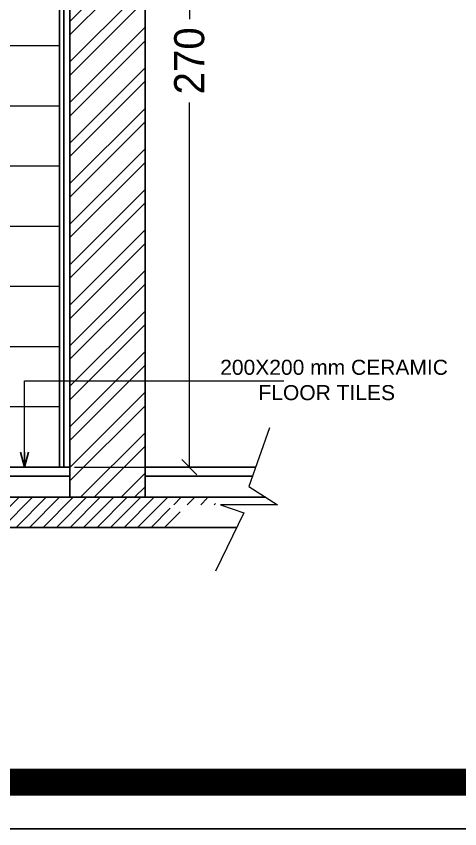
# Model space of a CAD drawing. Header units: centimetres. Extents: x 7997 to 116674, y 1017 to 13844.
# Drawn here: x 51857.6 to 52005, y 8756.1 to 9026 of the extents above; entities that cross this region are included whole.
import ezdxf

# ---------------------------------------------------------------- set-up
doc = ezdxf.new("R2010")
doc.units = ezdxf.units.CM
doc.header["$LTSCALE"] = 200
doc.header["$PDMODE"] = 2
for name, color, linetype in [('AFP-HATCH-TILES', 251, 'Continuous'), ('AFP-WALL  PLASTER', 8, 'Continuous'), ('COL', 1, 'Continuous'), ('DIM', 11, 'Continuous'), ('STEP', 7, 'Continuous')]:
    doc.layers.add(name, color=color, linetype=linetype)
for name, color, linetype, lineweight in [('HA', 251, 'Continuous', 0), ('HAT', 8, 'Continuous', 9), ('TEXT', 6, 'Continuous', 18), ('WALL', 3, 'Continuous', 25)]:
    doc.layers.add(name, color=color, linetype=linetype, lineweight=lineweight)
doc.styles.add('Style-Arial', font='arial.ttf')
doc.styles.add('T2', font='')
doc.styles.get('T2').set_extended_font_data('Elisia')
doc.dimstyles.new('NORMAL-1', dxfattribs={"dimtxt": 10, "dimasz": 5, "dimexe": 5, "dimexo": 5, "dimgap": 1, "dimtad": 0, "dimdec": 0, "dimdsep": 46, "dimtxsty": 'T2', "dimblk1": 'OBLIQUE', "dimblk2": 'OBLIQUE', "dimsah": 1, "dimcen": 0.09, "dimclrd": 4, "dimclre": 4, "dimclrt": 6, "dimadec": 0, "dimazin": 0, "dimtfac": 1, "dimtdec": 0, "dimtofl": 0, "dimtmove": 1, "dimatfit": 3, "dimldrblk": 'OPEN30', "dimfxl": 0, "dimtolj": 1, "dimtzin": 0, "dimlwd": 5, "dimlwe": 5, "dimarcsym": 0})

# ---------------------------------------------------------------- blocks, each defined once
blk = doc.blocks.new('_OBLIQUE')
at = {"color": 0, "linetype": 'ByBlock'}
blk.add_line((-0.5, -0.5), (0.5, 0.5), dxfattribs=at)
blk = doc.blocks.new('_Open30')
at = {"color": 0, "linetype": 'ByBlock', "lineweight": -2}
for p, q in [((-1, 0.268), (0, 0)), ((0, 0), (-1, -0.268)), ((0, 0), (-1, 0))]:
    blk.add_line(p, q, dxfattribs=at)
blk = doc.blocks.new('*D1376')
at = {"layer": 'Defpoints', "color": 0, "transparency": 16777216}
for p in [(51871.87, 9146.22), (51915.1, 9146.22), (51871.87, 8876.22, 0)]:
    blk.add_point(p, dxfattribs=at)
at = {"layer": 'DIM', "color": 4, "lineweight": 5, "transparency": 16777216}
for p, q in [((51876.87, 9146.22), (51920.1, 9146.22)), ((51915.1, 9146.22), (51915.1, 9025.07)), ((51915.1, 8876.22), (51915.1, 8997.36)), ((51876.87, 8876.22), (51920.1, 8876.22))]:
    blk.add_line(p, q, dxfattribs=at)
at = {"layer": 'DIM', "color": 4, "lineweight": 5, "transparency": 16777216, "xscale": 5, "yscale": 5, "zscale": 5}
for p, rotation in [((51915.1, 9146.22), 90), ((51915.1, 8876.22), 270)]:
    blk.add_blockref('_OBLIQUE', p, dxfattribs=dict(at, rotation=rotation))
at = {"layer": 'DIM', "color": 6, "transparency": 16777216, "insert": (51915.1, 9011.22), "char_height": 10, "attachment_point": 5, "rotation": 90, "style": 'T2'}
blk.add_mtext('\\A1;270', dxfattribs=at)
blk = doc.blocks.new('08-TITLE SHEET-selattin', base_point=(45714.81, -203081.37))
at = {"color": 0}
blk.add_lwpolyline([(51244.81, -203081.37), (45714.81, -203081.37), (45714.81, -206921.37), (51244.81, -206921.37)], close=True, dxfattribs=at)
at = {"color": 0, "linetype": 'ByBlock', "const_width": 17.04}
blk.add_lwpolyline([(45744.29, -206891.89), (51215.34, -206891.89), (51215.34, -203110.84), (45744.29, -203110.84)], close=True, dxfattribs=at)
at = {"layer": 'HA', "ltscale": 1.2}
blk.add_lwpolyline([(45714.81, -203081.37), (51244.81, -203081.37), (51244.81, -206921.37), (45714.81, -206921.37)], close=True, dxfattribs=at)

msp = doc.modelspace()

# ---------------------------------------------------------------- hatches: boundary and pattern name
at = {"layer": 'HAT'}
h = msp.add_hatch(dxfattribs=at)
h.set_pattern_fill('ANSI32', color=8)
h.set_pattern_definition([(45, (19608.317, -8102.029), (-6.735192, 6.735192), []), (45, (19612.807, -8102.029), (-6.735192, 6.735192), [])])
h.paths.add_polyline_path([(51900.3746, 8866.2155), (51875.3746, 8866.2155), (51875.3746, 9212.2707), (51888.0783, 9212.2707), (51889.026, 9212.269), (51889.7291, 9208.6769), (51890.3922, 9212.238), (51900.3746, 9212.238)])
h = msp.add_hatch(dxfattribs=at)
h.set_pattern_fill('ANSI31', color=8)
h.set_pattern_definition([(45, (19628.317, -8102.0286), (-2.24506403, 2.24506403), [])])
h.paths.add_polyline_path([(51920.4898, 8866.2155), (51924.4374, 8863.7367), (51905.4545, 8863.7367), (51913.212, 8861.0015), (51910.8827, 8856.2155), (51549.8666, 8856.2155), (51547.5373, 8861.0015), (51555.2948, 8863.7367), (51536.3119, 8863.7367), (51540.2595, 8866.2155)])

# ---------------------------------------------------------------- linework, layer by layer
at = {"linetype": 'Continuous'}
msp.add_lwpolyline([(50144.267, 8756.0841), (53047.517, 8756.0841), (53047.517, 10772.0841), (50144.267, 10772.0841)], close=True, dxfattribs=at)
at = {"layer": 'AFP-HATCH-TILES', "color": 251}
msp.add_line((51871.8746, 8876.2155, 0), (51871.8746, 9206.2155), dxfattribs=at)
at = {"layer": 'AFP-WALL  PLASTER'}
msp.add_line((51873.3746, 8876.2155, 0), (51873.3746, 9206.2155, 0), dxfattribs=at)
at = {"layer": 'COL'}
for p, q in [((51550.2595, 8866.2155), (51940.4898, 8866.2155)), ((51559.8666, 8856.2155), (51930.8827, 8856.2155))]:
    msp.add_line(p, q, dxfattribs=at)
at = {"layer": 'HAT'}
for p, q in [((51871.8746, 9016.2155), (51618.8746, 9016.2155, 0)), ((51871.8746, 8996.2155), (51618.8746, 8996.2155, 0)), ((51871.8746, 8976.2155), (51618.8746, 8976.2155, 0)), ((51871.8746, 8956.2155), (51618.8746, 8956.2155, 0)), ((51871.8746, 8936.2155), (51618.8746, 8936.2155, 0)), ((51871.8746, 8916.2155), (51618.8746, 8916.2155, 0)), ((51871.8746, 8896.2155), (51618.8746, 8896.2155, 0))]:
    msp.add_line(p, q, dxfattribs=at)
msp.add_lwpolyline([(51941.7511, 8889.3169), (51934.8547, 8869.754), (51944.4374, 8863.7367), (51925.4545, 8863.7367), (51933.212, 8861.0015), (51923.7756, 8841.6126)], dxfattribs=at)
at = {"layer": 'STEP'}
for p, q in [((51615.3746, 8876.2155), (51875.3746, 8876.2155)), ((51900.3746, 8876.2155), (51937.1325, 8876.2155)), ((51615.3746, 8873.2155), (51875.3746, 8873.2155)), ((51900.3746, 8873.2155), (51936.075, 8873.2155))]:
    msp.add_line(p, q, dxfattribs=at)
at = {"layer": 'WALL'}
for p, q in [((51875.3746, 8866.2155), (51875.3746, 9212.2707)), ((51900.3746, 8866.2155), (51900.3746, 9212.238))]:
    msp.add_line(p, q, dxfattribs=at)

# ---------------------------------------------------------------- block references
at = {"layer": 'DIM', "color": 0, "linetype": 'Continuous', "xscale": 0.5250000000000014, "yscale": 0.5250000000000014, "zscale": 0.5250000000000014}
msp.add_blockref('08-TITLE SHEET-selattin', (50144.267, 10772.0841), dxfattribs=at)

# ---------------------------------------------------------------- texts
at = {"layer": 'TEXT', "style": 'Style-Arial'}
for s, p in [('200X200 mm CERAMIC', (51925.3408, 8906.9078, 0)), ('FLOOR TILES', (51938.0471, 8898.4892, 0))]:
    msp.add_text(s, height=5, dxfattribs=at).set_placement(p)

# ---------------------------------------------------------------- dimensions: what is measured, and where the dimension line sits
at = {"layer": 'DIM'}
dim = msp.add_linear_dim(base=(51915.1038, 9146.2155), p1=(51871.8746, 8876.2155, 0), p2=(51871.8746, 9146.2155), angle=90, dimstyle='NORMAL-1', dxfattribs=at)
dim.commit()
dim.dimension.update_dxf_attribs({"geometry": '*D1376', "text_midpoint": (51915.1038, 9011.2155)})

# ---------------------------------------------------------------- leaders
msp.add_leader([(51860.3226, 8876.2155, 0), (51860.3226, 8904.9244, 0), (51946.4763, 8904.9244, 0)], dimstyle='NORMAL-1', override={"dimgap": 1, "dimtad": 0}, dxfattribs=at)

doc.saveas('drawing.dxf')
